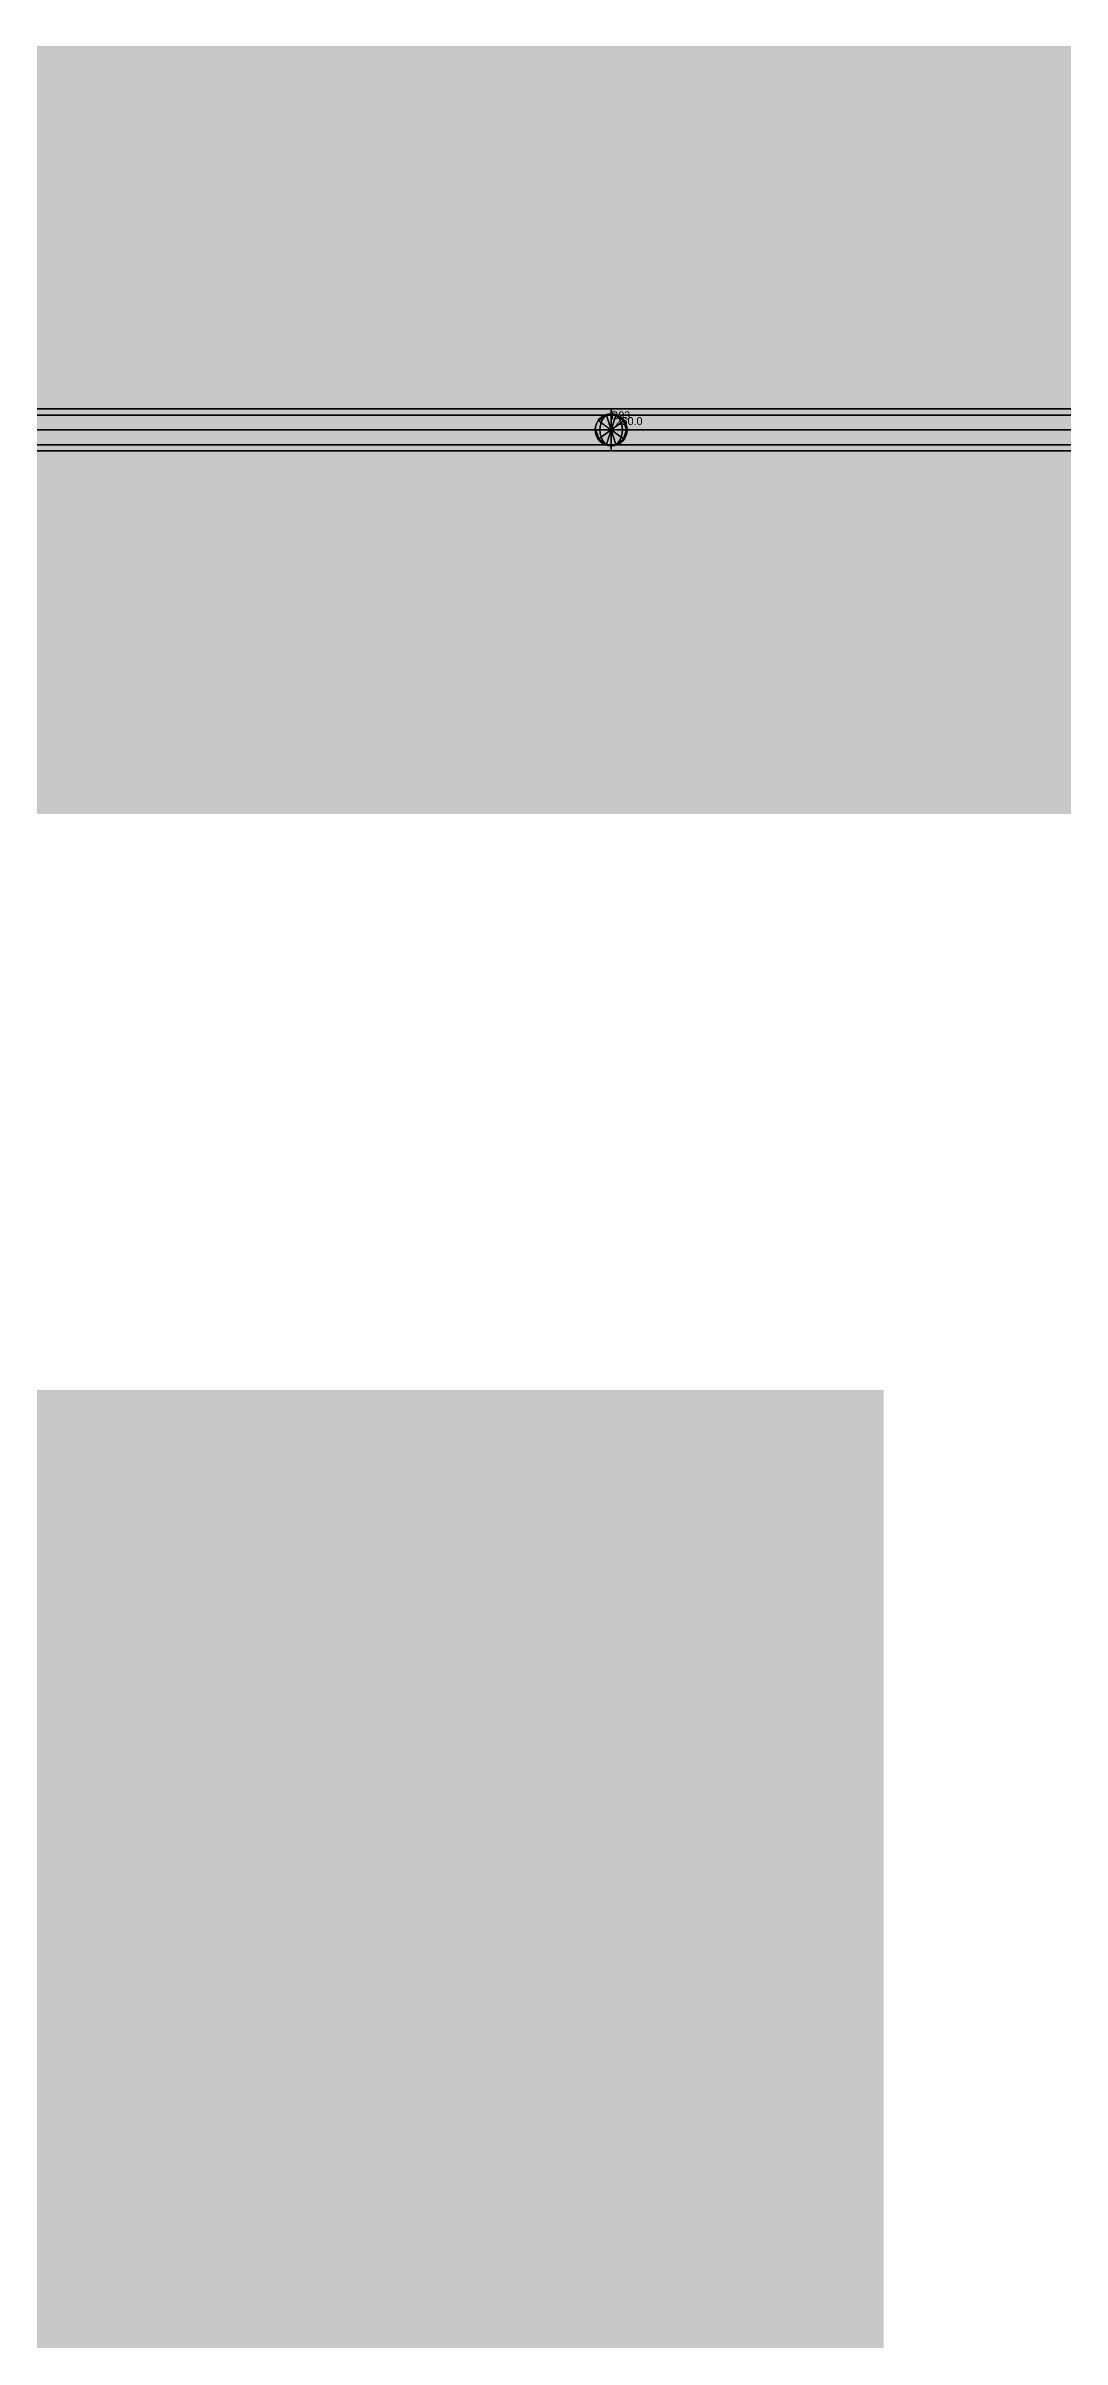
# Model space of a CAD drawing. Extents: x 7 to 469, y 84 to 397.
# Drawn here: x 126.8 to 158.6, y 240.3 to 312 of the extents above; entities that cross this region are included whole.
import ezdxf

# ---------------------------------------------------------------- set-up
doc = ezdxf.new("R2010")
doc.units = 0
doc.layers.get('0').update_dxf_attribs({"linetype": 'CONTINUOUS'})
for name, color, linetype in [('3D-MODEL', 1, 'CONTINUOUS'), ('POINT', 5, 'CONTINUOUS'), ('PTATT', 7, 'CONTINUOUS'), ('RUN', 5, 'CONTINUOUS'), ('WEIGHT', 3, 'CONTINUOUS'), ('WTATT', 3, 'CONTINUOUS')]:
    doc.layers.add(name, color=color, linetype=linetype)

# ---------------------------------------------------------------- blocks, each defined once
blk = doc.blocks.new('RUN')
at = {"const_width": 1}
blk.add_lwpolyline([(0, 0), (1, 0)], dxfattribs=at)
at = {"flags": 9}
for tag, p in [('MAT', (0.349303, 0.182422)), ('SCH', (0.349303, 0.165755)), ('NOM', (0.349303, 0.149088))]:
    blk.add_attdef(tag, p, '', height=0.01, dxfattribs=at)
blk = doc.blocks.new('3DRUN')
at = {"color": 0, "linetype": 'CONTINUOUS'}
for points in [[(1, 0.353553, -0.353553), (1, 0.5), (0, 0.5), (0, 0.353553, -0.353553)], [(1, 0.5), (1, 0.353553, 0.353553), (0, 0.353553, 0.353553), (0, 0.5)], [(1, 0, -0.5), (1, 0.353553, -0.353553), (0, 0.353553, -0.353553), (0, 0, -0.5)], [(1, 0.353553, 0.353553), (1, 0, 0.5), (0, 0, 0.5), (0, 0.353553, 0.353553)], [(1, -0.353553, -0.353553), (1, 0, -0.5), (0, 0, -0.5), (0, -0.353553, -0.353553)], [(1, 0, 0.5), (1, -0.353553, 0.353553), (0, -0.353553, 0.353553), (0, 0, 0.5)], [(1, -0.353553, 0.353553), (1, -0.5), (0, -0.5), (0, -0.353553, 0.353553)], [(1, -0.5), (1, -0.353553, -0.353553), (0, -0.353553, -0.353553), (0, -0.5)]]:
    blk.add_3dface(points, dxfattribs=at)
blk = doc.blocks.new('POINT')
at = {"color": 0, "linetype": 'BYBLOCK'}
blk.add_circle((0, 0), 0.5, dxfattribs=at)
at = {"color": 0, "linetype": 'BYBLOCK', "extrusion": (1e-16, 0, -1)}
blk.add_circle((0, 0), 0.5, dxfattribs=at)
at = {"color": 0, "linetype": 'BYBLOCK', "extrusion": (0.707107, 0, 0.707107)}
blk.add_circle((0, 0), 0.5, dxfattribs=at)
at = {"color": 0, "linetype": 'BYBLOCK', "extrusion": (0.707107, 0, -0.707107)}
blk.add_circle((0, 0), 0.5, dxfattribs=at)
at = {"color": 0, "linetype": 'BYBLOCK', "extrusion": (-0.707107, 0, -0.707107)}
blk.add_circle((0, 0), 0.5, dxfattribs=at)
at = {"color": 0, "linetype": 'BYBLOCK', "extrusion": (-0.707107, 0, 0.707107)}
blk.add_circle((0, 0), 0.5, dxfattribs=at)
at = {"color": 0, "linetype": 'BYBLOCK', "extrusion": (1, 0, 1e-16)}
blk.add_circle((0, 0), 0.5, dxfattribs=at)
at = {"color": 0, "linetype": 'BYBLOCK', "extrusion": (-1, 0, -2e-16)}
blk.add_circle((0, 0), 0.5, dxfattribs=at)
blk = doc.blocks.new('3DWEIGHT')
blk.add_line((0, 0.82), (0, 0))
mesh = blk.add_polymesh((2, 10), dxfattribs=dict(n_close=True))
for k, corner in enumerate([(0.029672, 0.82), (0.024005, 0.82, 0.017441), (0.009169, 0.82, 0.02822), (-0.009169, 0.82, 0.02822), (-0.024005, 0.82, 0.017441), (-0.029672, 0.82), (-0.024005, 0.82, -0.017441), (-0.009169, 0.82, -0.02822), (0.009169, 0.82, -0.02822), (0.024005, 0.82, -0.017441), (0.000021, 1), (0.000017, 1, 0.000012), (0.000007, 1, 0.00002), (-0.000007, 1, 0.00002), (-0.000017, 1, 0.000012), (-0.000021, 1), (-0.000017, 1, -0.000012), (-0.000007, 1, -0.00002), (0.000007, 1, -0.00002), (0.000017, 1, -0.000012)]):
    mesh.set_mesh_vertex(divmod(k, 10), corner)
blk = doc.blocks.new('WEIGHT')
blk.add_line((0, 0.82), (0, 0))
blk.add_solid([(0.03, 0.82), (-0.03, 0.82), (0, 1)])

msp = doc.modelspace()

# ---------------------------------------------------------------- block references
at = {"layer": '3D-MODEL', "yscale": 1.315, "zscale": 1.315}
for p, xscale in [((120.480003, 300, -12), 24.000007), ((144.480011, 300, -12), 24)]:
    msp.add_blockref('3DRUN', p, dxfattribs=dict(at, xscale=xscale))
at = {"layer": '3D-MODEL', "extrusion": (0, -1, 0), "xscale": 16, "yscale": 16, "zscale": 16, "rotation": 179.999984}
msp.add_blockref('3DWEIGHT', (144.480011, -12, -300), dxfattribs=at)
at = {"layer": 'POINT'}
msp.add_blockref('POINT', (144.480011, 300, -12), dxfattribs=at)
at = {"layer": 'RUN', "yscale": 0.125, "zscale": 0.125}
for p, xscale in [((120.480003, 300, -12), 24.000007), ((144.480011, 300, -12), 24)]:
    msp.add_blockref('RUN', p, dxfattribs=dict(at, xscale=xscale))
at = {"layer": 'RUN', "xscale": 66, "yscale": 0.125, "zscale": 0.125, "rotation": 90}
msp.add_blockref('RUN', (120, 204), dxfattribs=at)
at = {"layer": 'WEIGHT', "extrusion": (0, -1, 0), "xscale": 16, "yscale": 16, "zscale": 16, "rotation": 179.999984}
msp.add_blockref('WEIGHT', (144.480011, -12, -300), dxfattribs=at)

# ---------------------------------------------------------------- texts
at = {"layer": 'PTATT'}
msp.add_text('B03', height=0.25, dxfattribs=at).set_placement((144.480011, 300.328735, -12))
at = {"layer": 'WTATT'}
msp.add_text(' 250.0', height=0.25, dxfattribs=at).set_placement((144.530014, 300.149993, -12))

doc.saveas('drawing.dxf')
